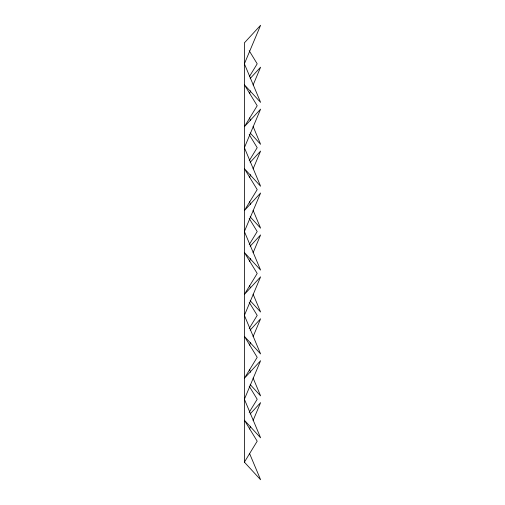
<?xml version="1.0" encoding="UTF-8"?>
<svg xmlns="http://www.w3.org/2000/svg" width="505" height="505" viewBox="0 0 505 505"><rect width="100%" height="100%" fill="white"/><g stroke="black" fill="none" stroke-linecap="round" stroke-linejoin="round"><path stroke-width="0.76" d="M249.495 93.602L250.695 90.748M253.1 85.036L260.612 67.178L250.145 78.534M249.495 177.463L250.695 174.61M253.1 168.897L260.612 151.039L250.145 162.395M249.495 261.325L250.695 258.465M253.1 252.752L260.612 234.901L250.145 246.257M249.495 345.186L250.695 342.327M253.1 336.614L260.612 318.762L250.145 330.112M249.495 429.042L250.695 426.188M253.1 420.476L260.612 402.618L250.145 413.974M249.59 76.261L257.197 63.813L249.192 50.715M249.192 160.779L257.197 147.675L249.192 134.57M249.192 244.641L257.197 231.536L249.192 218.431M249.192 328.496L257.197 315.398L249.192 302.293M249.192 412.358L257.197 399.253L249.192 386.155M244.388 462.151L257.197 441.187L244.388 420.223L260.612 437.822L244.388 399.253L260.612 360.69L244.388 378.289L257.197 357.325L244.388 336.362L260.612 353.961L244.388 315.398L260.612 276.828L244.388 294.428L257.197 273.464L244.388 252.5L260.612 270.099L244.388 231.536L260.612 192.973L244.388 210.572L257.197 189.602L244.388 168.638L260.612 186.238L244.388 147.675L260.612 109.112L244.388 126.711L257.197 105.747L244.388 84.777L260.612 102.382L244.388 63.813L260.612 25.25L244.388 42.849L244.388 462.151L260.612 479.75L249.495 453.326M250.145 132.954L260.612 144.31L253.1 126.458M250.145 216.815L260.612 228.172L253.1 210.314M250.145 300.677L260.612 312.027L253.1 294.175M250.145 384.532L260.612 395.888L253.1 378.037M249.495 117.886L250.695 120.745M249.495 201.748L250.695 204.601M249.495 285.603L250.398 287.749M249.495 369.464L250.695 372.324"/></g></svg>
